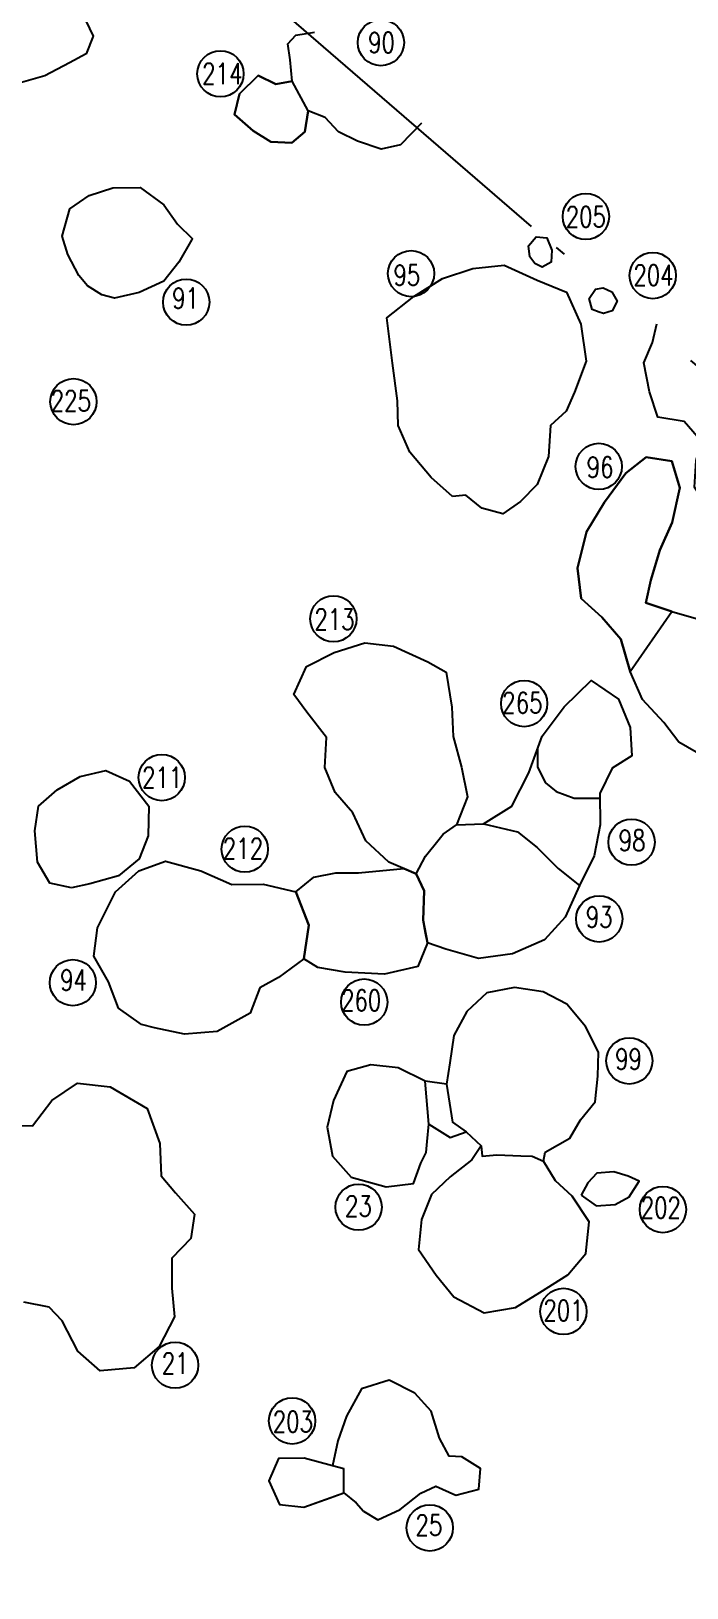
# Model space of a CAD drawing. Header units: millimetres. Extents: x -51 to 4462813, y 19 to 5794154.
# Drawn here: x 4462767.43 to 4462773.73, y 5794126.41 to 5794141.39 of the extents above; entities that cross this region are included whole.
import ezdxf

# ---------------------------------------------------------------- set-up
doc = ezdxf.new("R2010")
doc.units = ezdxf.units.MM
doc.linetypes.add('STRICHPUNKT', pattern=[25.4, 12.7, -6.35, 0, -6.35])
doc.linetypes.add('STRICHPUNKTX2', pattern=[50.8, 25.4, -12.7, 0, -12.7])
for name, color, linetype in [('Befunde', 7, 'Continuous'), ('Befundnummern', 7, 'Continuous'), ('Grabungsgrenze', 102, 'STRICHPUNKTX2')]:
    doc.layers.add(name, color=color, linetype=linetype)
doc.styles.add('ROMANS', font='ROMANS.shx', dxfattribs={"width": 0.75})

msp = doc.modelspace()

# ---------------------------------------------------------------- linework, layer by layer
at = {"layer": 'Befunde'}
for points, elevation in [([(4462770.092973014, 5794140.618765287), (4462769.939973014, 5794140.903765287), (4462769.782973014, 5794140.875765286), (4462769.611973014, 5794140.957765287), (4462769.432973014, 5794140.781765287), (4462769.385973014, 5794140.584765286), (4462769.565973015, 5794140.427765287), (4462769.734973014, 5794140.321765287), (4462769.935973015, 5794140.310765286), (4462770.061973014, 5794140.416765287), (4462770.092973014, 5794140.618765287)], 51.63704729101563), ([(4462773.188973013, 5794135.226765286), (4462773.589973014, 5794135.803765287), (4462773.338973014, 5794135.886765286), (4462773.386973014, 5794136.105765286), (4462773.474973014, 5794136.393765287), (4462773.591973014, 5794136.660765287), (4462773.665973014, 5794136.991765287), (4462773.588973014, 5794137.249765286), (4462773.342973014, 5794137.288765287), (4462773.146973014, 5794137.133765287), (4462772.942973014, 5794136.855765286), (4462772.768973013, 5794136.570765287), (4462772.681973014, 5794136.221765286), (4462772.716973014, 5794135.929765286), (4462772.917973015, 5794135.748765287), (4462772.917973015, 5794135.748765287), (4462773.099973014, 5794135.538765287)], -0.0079527089843765), ([(4462771.132973014, 5794133.280765287), (4462771.222100114, 5794133.449147772), (4462771.354221269, 5794133.613963398), (4462771.392462745, 5794133.661668045), (4462771.519973014, 5794133.751765287), (4462771.778973014, 5794133.762765286), (4462772.105130346, 5794133.683363739), (4462772.295161151, 5794133.533908589), (4462772.496708777, 5794133.332719204), (4462772.700973014, 5794133.167765287), (4462772.563973013, 5794132.864765286), (4462772.365973014, 5794132.645765286), (4462772.058973013, 5794132.511765286), (4462771.731973014, 5794132.466765286), (4462771.418973014, 5794132.555765286), (4462771.240973014, 5794132.615765287), (4462771.22352148, 5794132.70940767), (4462771.199973014, 5794132.835765286), (4462771.209973014, 5794133.116765287)], 51.49304729101563), ([(4462771.757973014, 5794130.662765287), (4462771.76695655, 5794130.565594801), (4462771.908402135, 5794130.577356501), (4462772.13717773, 5794130.569393055), (4462772.246294802, 5794130.565594801), (4462772.356973014, 5794130.515765286), (4462772.371973014, 5794130.604765286), (4462772.610973014, 5794130.736765287), (4462772.712973014, 5794130.915765286), (4462772.853973013, 5794131.086765287), (4462772.878973014, 5794131.335765286), (4462772.885973014, 5794131.565765286), (4462772.760973014, 5794131.810765286), (4462772.581973013, 5794132.025765286), (4462772.351973014, 5794132.145765286), (4462772.077973014, 5794132.185765286), (4462771.810973015, 5794132.136765286), (4462771.619973014, 5794131.954765286), (4462771.492973014, 5794131.724765286), (4462771.454973014, 5794131.462765287), (4462771.422973014, 5794131.257765287), (4462771.480718465, 5794130.892126378), (4462771.613973014, 5794130.799765286), (4462771.757973014, 5794130.662765287)], 51.49104729101562), ([(4462771.253973014, 5794130.871765287), (4462771.217973014, 5794131.286765287), (4462770.957973015, 5794131.415765286), (4462770.697973014, 5794131.443765287), (4462770.464973014, 5794131.378765287), (4462770.338973014, 5794131.101765286), (4462770.276973014, 5794130.844765286), (4462770.327973014, 5794130.563765287), (4462770.508973014, 5794130.363765287), (4462770.844973014, 5794130.270765286), (4462771.107973014, 5794130.301765286), (4462771.175973014, 5794130.496765287), (4462771.228512601, 5794130.599940725), (4462771.238973014, 5794130.706765287)], 51.50504729101563), ([(4462769.819973014, 5794127.214765286), (4462770.051973014, 5794127.188765287), (4462770.437973014, 5794127.325765287), (4462770.437718062, 5794127.558171793), (4462770.326973014, 5794127.587765287), (4462770.056973014, 5794127.660765287), (4462769.808973013, 5794127.655765287), (4462769.714973014, 5794127.442765287)], 51.43804729101563)]:
    msp.add_lwpolyline(points, close=True, dxfattribs=dict(at, elevation=elevation))
for points, elevation in [([(4462772.298830088, 5794134.48428669), (4462772.298830088, 5794134.305951249), (4462772.374183455, 5794134.154839218), (4462772.478708374, 5794134.072087254), (4462772.651715536, 5794134.007324848), (4462772.889600384, 5794134.007324848)], 51.57062535874045), ([(4462771.778973014, 5794133.762765286), (4462772.105130346, 5794133.683363739), (4462772.295161151, 5794133.533908589), (4462772.496708777, 5794133.332719204), (4462772.700973014, 5794133.167765287)], 51.55504729101563)]:
    msp.add_lwpolyline(points, dxfattribs=dict(at, elevation=elevation))
for points in [[(4462767.916973013, 5794141.563765287, 51.59104729101562), (4462768.025973015, 5794141.336765287, 51.58304729101562), (4462767.959973014, 5794141.165765286, 51.58504729101563), (4462767.799973014, 5794141.079765286, 51.60004729101563), (4462767.562973014, 5794140.955765286, 51.59904729101562), (4462767.315973015, 5794140.883765287, 51.60104729101562), (4462767.060973015, 5794140.985765287, 51.60704729101563), (4462766.814973014, 5794141.162765287, 51.60604729101562), (4462766.806973014, 5794141.395765286, 51.60404729101562)], [(4462771.182751261, 5794140.498888654, 51.58139241015548), (4462770.980973015, 5794140.291765287, 51.57604729101562), (4462770.795973014, 5794140.249765286, 51.59904729101562), (4462770.566973014, 5794140.326765287, 51.60604729101562), (4462770.385973014, 5794140.416765287, 51.61904729101562), (4462770.258973014, 5794140.554765286, 51.62304729101562), (4462770.092973014, 5794140.618765287, 51.63704729101563), (4462770.061973014, 5794140.416765287, 51.62504729101563), (4462769.935973015, 5794140.310765286, 51.62704729101562), (4462769.734973014, 5794140.321765287, 51.62004729101562), (4462769.565973015, 5794140.427765287, 51.62304729101562), (4462769.385973014, 5794140.584765286, 51.63204729101562), (4462769.432973014, 5794140.781765287, 51.61504729101563), (4462769.611973014, 5794140.957765287, 51.62604729101562), (4462769.782973014, 5794140.875765286, 51.63904729101562), (4462769.939973014, 5794140.903765287, 51.63804729101562), (4462769.919973014, 5794141.108765287, 51.63604729101562), (4462769.898973014, 5794141.264765286, 51.64404729101562), (4462769.973973013, 5794141.345765286, 51.62104729101562), (4462770.155378526, 5794141.373944785, 51.6457043509574)], [(4462775.089977853, 5794137.170941093, 51.55516825875884), (4462774.996973014, 5794137.016765286, 51.55204729101563), (4462774.748973014, 5794136.861765287, 51.55604729101562), (4462774.513973013, 5794136.778765287, 51.55904729101562), (4462774.267973014, 5794136.655765287, 51.54904729101562), (4462773.966973014, 5794136.756765286, 51.55204729101563), (4462773.808973013, 5794137.000765286, 51.54304729101563), (4462773.822973014, 5794137.254765286, 51.57204729101562), (4462773.873973014, 5794137.438765287, 51.58904729101562), (4462773.708973014, 5794137.631765286, 51.58604729101562), (4462773.455973014, 5794137.673765287, 51.57104729101562), (4462773.374973014, 5794137.915765286, 51.58504729101563), (4462773.321973014, 5794138.193765287, 51.60804729101563), (4462773.402973014, 5794138.390765286, 51.61904729101562), (4462773.447014976, 5794138.570320978, 51.62836385991584)], [(4462773.928830859, 5794134.389405687, 51.49904729101562), (4462773.657447362, 5794134.545271813, 51.51004729101562), (4462773.512973014, 5794134.735765287, 51.47604729101562), (4462773.308973013, 5794134.957765287, 51.49104729101562), (4462773.188973013, 5794135.226765286, 51.50004729101563), (4462773.099973014, 5794135.538765287, 51.50604729101562), (4462772.917973015, 5794135.748765287, 51.49304729101563), (4462772.716973014, 5794135.929765286, 51.48304729101563), (4462772.681973014, 5794136.221765286, 51.49304729101563), (4462772.768973013, 5794136.570765287, 51.51804729101563), (4462772.942973014, 5794136.855765286, 51.52504729101562), (4462773.146973014, 5794137.133765287, 51.52904729101562), (4462773.342973014, 5794137.288765287, 51.56204729101562), (4462773.588973014, 5794137.249765286, 51.56304729101563), (4462773.665973014, 5794136.991765287, 51.55604729101562), (4462773.591973014, 5794136.660765287, 51.52304729101563), (4462773.474973014, 5794136.393765287, 51.52804729101562), (4462773.386973014, 5794136.105765286, 51.51204729101563), (4462773.338973014, 5794135.886765286, 51.51504729101563), (4462773.589973014, 5794135.803765287, 51.51604729101562), (4462773.868973014, 5794135.721765286, 51.52104729101562)], [(4462767.260973014, 5794130.859765286, 51.56204729101562), (4462767.444973014, 5794130.857765287, 51.54604729101562), (4462767.630973014, 5794131.100765286, 51.57004729101563), (4462767.874973014, 5794131.265765286, 51.57304729101563), (4462768.191973014, 5794131.232765287, 51.56804729101562), (4462768.546973014, 5794131.024765286, 51.53004729101563), (4462768.666973013, 5794130.687765286, 51.51104729101562), (4462768.680973014, 5794130.376765287, 51.50604729101562), (4462768.818973014, 5794130.213765287, 51.53104729101562), (4462769.001973014, 5794130.007765287, 51.49304729101563), (4462768.964973014, 5794129.773765287, 51.50704729101562), (4462768.783973014, 5794129.582765287, 51.51404729101562), (4462768.782973014, 5794129.295765286, 51.52304729101563), (4462768.807973014, 5794129.019765286, 51.52604729101562), (4462768.662973014, 5794128.732765287, 51.53304729101563), (4462768.420973014, 5794128.527765287, 51.52304729101563), (4462768.094973014, 5794128.500765286, 51.51904729101562), (4462767.879973014, 5794128.689765286, 51.52104729101562), (4462767.729973014, 5794128.980765286, 51.52004729101562), (4462767.602973014, 5794129.111765287, 51.53204729101562), (4462767.361973014, 5794129.159765286, 51.54204729101562)]]:
    msp.add_polyline3d(points, dxfattribs=at)
for points in [[(4462767.887973014, 5794139.033765287, 51.61304729101563), (4462767.783973014, 5794139.237765287, 51.63804729101562), (4462767.727973014, 5794139.411765287, 51.63604729101562), (4462767.802973014, 5794139.675765286, 51.64704729101562), (4462767.987973014, 5794139.804765286, 51.62804729101563), (4462768.215973014, 5794139.879765286, 51.62504729101563), (4462768.478973013, 5794139.881765286, 51.59504729101563), (4462768.707973015, 5794139.713765287, 51.59504729101563), (4462768.836973014, 5794139.527765287, 51.59604729101562), (4462768.981973014, 5794139.388765287, 51.59704729101562), (4462768.975973014, 5794139.380765286, 51.59704729101562), (4462768.849973014, 5794139.164765286, 51.60104729101562), (4462768.706973013, 5794138.979765286, 51.61404729101562), (4462768.467973014, 5794138.870765286, 51.62404729101562), (4462768.231973014, 5794138.816765287, 51.62704729101562), (4462768.109973014, 5794138.847765286, 51.63804729101562), (4462768.109973014, 5794138.847765286, 51.63804729101562), (4462767.971973014, 5794138.935765286, 51.63704729101563)], [(4462772.271973014, 5794139.149765286, 51.58904729101562), (4462772.225973014, 5794139.214765286, 51.58504729101563), (4462772.210973014, 5794139.320765287, 51.58704729101562), (4462772.285973014, 5794139.406765287, 51.58104729101562), (4462772.387973014, 5794139.396765286, 51.58104729101562), (4462772.436973014, 5794139.279765286, 51.57604729101562), (4462772.428973014, 5794139.163765287, 51.57304729101563), (4462772.342973014, 5794139.116765287, 51.56004729101563)], [(4462771.480973015, 5794136.910765287, 51.58304729101562), (4462771.277973014, 5794137.091765286, 51.59804729101563), (4462771.072973014, 5794137.335765286, 51.61104729101562), (4462770.957973015, 5794137.591765286, 51.64304729101563), (4462770.951973014, 5794137.830765286, 51.66704729101562), (4462770.903973014, 5794138.191765287, 51.65704729101562), (4462770.848973013, 5794138.627765287, 51.61004729101563), (4462771.110973014, 5794138.833765287, 51.58104729101562), (4462771.386973014, 5794139.006765286, 51.57904729101562), (4462771.675973014, 5794139.103765287, 51.58404729101562), (4462771.976973014, 5794139.133765287, 51.60604729101562), (4462772.295973014, 5794138.990765287, 51.59404729101562), (4462772.576973014, 5794138.875765286, 51.58704729101562), (4462772.713973014, 5794138.566765287, 51.57304729101563), (4462772.764973014, 5794138.211765287, 51.47604729101562), (4462772.654973014, 5794137.911765287, 51.44804729101563), (4462772.572973014, 5794137.731765286, 51.46904729101562), (4462772.423973014, 5794137.590765286, 51.47304729101563), (4462772.403973014, 5794137.292765287, 51.46504729101562), (4462772.293973014, 5794137.025765286, 51.47504729101563), (4462772.135973014, 5794136.861765287, 51.50404729101562), (4462771.966973014, 5794136.742765287, 51.50704729101562), (4462771.762973014, 5794136.797765287, 51.50504729101563), (4462771.610973014, 5794136.920765286, 51.50704729101562), (4462771.480973014, 5794136.910765287, 51.58304729101562)], [(4462772.890973014, 5794138.683765287, 51.55804729101563), (4462772.824973014, 5794138.706765287, 51.57104729101562), (4462772.794973014, 5794138.812765286, 51.57604729101562), (4462772.856973014, 5794138.903765287, 51.57404729101562), (4462772.928973014, 5794138.917765287, 51.57304729101563), (4462773.012973014, 5794138.877765287, 51.56704729101563), (4462773.064973014, 5794138.789765286, 51.55704729101562), (4462773.016973014, 5794138.696765287, 51.54604729101562), (4462772.931973014, 5794138.669765286, 51.55104729101562)], [(4462771.132973014, 5794133.280765287, 51.54904729101562), (4462770.870973014, 5794133.391765286, 51.57204729101562), (4462770.646973014, 5794133.596765286, 51.56904729101562), (4462770.524973014, 5794133.867765287, 51.58304729101562), (4462770.353973013, 5794134.063765287, 51.61904729101562), (4462770.253973014, 5794134.302765287, 51.61004729101563), (4462770.269973014, 5794134.592765287, 51.60704729101563), (4462770.080973014, 5794134.834765286, 51.61504729101563), (4462769.954973014, 5794135.003765287, 51.60304729101563), (4462770.078973014, 5794135.273765287, 51.59804729101563), (4462770.343973014, 5794135.409765286, 51.60204729101562), (4462770.638973013, 5794135.502765287, 51.61804729101563), (4462770.913973014, 5794135.469765286, 51.62104729101562), (4462771.245973014, 5794135.320765287, 51.59204729101562), (4462771.419973014, 5794135.219765286, 51.57404729101562), (4462771.474973014, 5794134.881765286, 51.57404729101562), (4462771.487973014, 5794134.600765286, 51.56204729101562), (4462771.567973014, 5794134.305765286, 51.56404729101562), (4462771.624973014, 5794134.019765286, 51.54204729101562), (4462771.519973014, 5794133.751765287, 51.53904729101562), (4462771.778973014, 5794133.762765286, 51.55504729101563), (4462772.052973014, 5794133.931765286, 51.57004729101563), (4462772.213973014, 5794134.250765286, 51.56404729101562), (4462772.342973014, 5794134.605765286, 51.57404729101562), (4462772.555973014, 5794134.885765286, 51.55004729101562), (4462772.815973015, 5794135.140765286, 51.54404729101562), (4462773.077973014, 5794134.959765286, 51.50104729101562), (4462773.188973013, 5794134.686765286, 51.53104729101562), (4462773.203973014, 5794134.414765286, 51.51804729101563), (4462773.015973014, 5794134.297765287, 51.52204729101562), (4462772.898973014, 5794134.051765286, 51.54304729101563), (4462772.900973015, 5794133.751765287, 51.54604729101562), (4462772.841973014, 5794133.454765286, 51.51904729101562), (4462772.700973014, 5794133.167765287, 51.51304729101562), (4462772.563973013, 5794132.864765286, 51.51904729101562), (4462772.365973014, 5794132.645765286, 51.50404729101562), (4462772.058973013, 5794132.511765286, 51.52304729101563), (4462771.731973014, 5794132.466765286, 51.50704729101562), (4462771.418973014, 5794132.555765286, 51.53104729101562), (4462771.240973014, 5794132.615765287, 51.53304729101563), (4462771.199973014, 5794132.835765286, 51.53104729101562), (4462771.209973014, 5794133.116765287, 51.52804729101562)], [(4462767.818973014, 5794133.146765286, 51.52604729101562), (4462767.611973014, 5794133.191765287, 51.52904729101562), (4462767.491973014, 5794133.393765287, 51.53704729101563), (4462767.464973014, 5794133.694765286, 51.53804729101563), (4462767.501973014, 5794133.932765286, 51.54804729101563), (4462767.680973014, 5794134.087765287, 51.54304729101563), (4462767.902973014, 5794134.216765286, 51.54304729101563), (4462768.147973014, 5794134.272765287, 51.53904729101562), (4462768.375973014, 5794134.170765286, 51.52004729101562), (4462768.560973015, 5794133.931765286, 51.49504729101562), (4462768.556973014, 5794133.646765286, 51.48304729101563), (4462768.470973014, 5794133.424765286, 51.50504729101563), (4462768.271973014, 5794133.261765286, 51.49504729101562), (4462767.993973014, 5794133.182765286, 51.52604729101562)], [(4462768.490973014, 5794131.829765286, 51.52704729101562), (4462768.271973014, 5794131.986765287, 51.55304729101563), (4462768.175973014, 5794132.241765287, 51.53404729101563), (4462768.033973014, 5794132.489765286, 51.52604729101562), (4462768.068973014, 5794132.759765286, 51.50104729101562), (4462768.242973014, 5794133.105765286, 51.50304729101563), (4462768.465973014, 5794133.310765286, 51.51204729101563), (4462768.720973014, 5794133.401765287, 51.48204729101563), (4462769.062973014, 5794133.307765286, 51.47704729101562), (4462769.358973014, 5794133.177765287, 51.45904729101562), (4462769.662973014, 5794133.181765286, 51.47504729101563), (4462769.976973014, 5794133.107765287, 51.49304729101563), (4462770.099973014, 5794132.786765287, 51.53404729101563), (4462770.052973014, 5794132.462765287, 51.54704729101562), (4462769.807973014, 5794132.283765287, 51.54504729101563), (4462769.630973014, 5794132.184765286, 51.54904729101562), (4462769.534973014, 5794131.938765287, 51.55504729101563), (4462769.218973014, 5794131.762765286, 51.56204729101562), (4462768.905973014, 5794131.737765287, 51.51904729101562), (4462768.617973014, 5794131.797765287, 51.52504729101562)], [(4462769.976973014, 5794133.107765287, 51.49304729101563), (4462770.147746797, 5794133.246888644, -0.0079527089843765), (4462770.358697874, 5794133.290746463, -0.0079527089843765), (4462770.578433773, 5794133.290746463, -0.0079527089843765), (4462771.014632043, 5794133.33090211, 51.55943600220161), (4462771.132973014, 5794133.280765287, 51.54904729101562), (4462771.209973014, 5794133.116765287, 51.52804729101562), (4462771.199973014, 5794132.835765286, 51.53104729101562), (4462771.240973014, 5794132.615765287, 51.53304729101563), (4462771.149112618, 5794132.389631163, -0.0079527089843765), (4462770.827021725, 5794132.315787413, -0.0079527089843765), (4462770.448345737, 5794132.333163667, -0.0079527089843765), (4462770.187189088, 5794132.380944812, -0.0079527089843765), (4462770.052973014, 5794132.462765287, 51.54704729101562), (4462770.099973014, 5794132.786765287, 51.53404729101563)], [(4462772.371973014, 5794130.604765286, 51.44104729101562), (4462772.610973014, 5794130.736765287, 51.43704729101562), (4462772.712973014, 5794130.915765286, 51.43304729101563), (4462772.853973013, 5794131.086765287, 51.43004729101563), (4462772.878973014, 5794131.335765286, 51.45404729101562), (4462772.885973014, 5794131.565765286, 51.45904729101562), (4462772.760973014, 5794131.810765286, 51.47004729101563), (4462772.581973013, 5794132.025765286, 51.47204729101562), (4462772.351973014, 5794132.145765286, 51.48404729101562), (4462772.077973014, 5794132.185765286, 51.48004729101562), (4462771.810973015, 5794132.136765286, 51.48304729101563), (4462771.619973014, 5794131.954765286, 51.48604729101562), (4462771.492973014, 5794131.724765286, 51.51304729101562), (4462771.454973014, 5794131.462765287, 51.51604729101562), (4462771.422973014, 5794131.257765287, 51.50304729101563), (4462771.217973014, 5794131.286765287, 51.51804729101563), (4462770.957973015, 5794131.415765286, 51.52104729101562), (4462770.697973014, 5794131.443765287, 51.51904729101562), (4462770.464973014, 5794131.378765287, 51.50204729101562), (4462770.338973014, 5794131.101765286, 51.50504729101563), (4462770.276973014, 5794130.844765286, 51.50804729101563), (4462770.327973014, 5794130.563765287, 51.49304729101563), (4462770.508973014, 5794130.363765287, 51.49204729101562), (4462770.844973014, 5794130.270765286, 51.47204729101562), (4462771.107973014, 5794130.301765286, 51.47004729101563), (4462771.175973014, 5794130.496765287, 51.46604729101562), (4462771.228512601, 5794130.599940725, 51.47304729101563), (4462771.238973014, 5794130.706765287, 51.48104729101562), (4462771.253973014, 5794130.871765287, 51.50504729101563), (4462771.458973014, 5794130.745765286, 51.48404729101562), (4462771.613973014, 5794130.799765286, 51.48304729101563), (4462771.757973014, 5794130.662765287, 51.49104729101562), (4462771.665973014, 5794130.530765287, 51.46504729101562), (4462771.459973014, 5794130.366765287, 51.46904729101562), (4462771.278973014, 5794130.197765287, 51.47304729101563), (4462771.181973014, 5794129.954765286, 51.44604729101562), (4462771.154973014, 5794129.665765286, 51.46504729101562), (4462771.323973014, 5794129.421765286, 51.46704729101562), (4462771.494973014, 5794129.211765287, 51.46804729101563), (4462771.786973014, 5794129.057765286, 51.39004729101563), (4462772.087973014, 5794129.109765286, 51.40404729101562), (4462772.320973014, 5794129.253765287, 51.42804729101563), (4462772.590973014, 5794129.423765287, 51.41104729101562), (4462772.761973014, 5794129.627765287, 51.41004729101562), (4462772.794973014, 5794129.933765287, 51.40504729101563), (4462772.632973014, 5794130.178765287, 51.41604729101562), (4462772.470973014, 5794130.328765287, 51.43604729101562), (4462772.356973014, 5794130.515765286, 51.44804729101563)], [(4462772.717973014, 5794130.189765286, 51.40004729101562), (4462772.861973014, 5794130.088765287, 51.40104729101562), (4462773.044973014, 5794130.098765287, 51.40404729101562), (4462773.179973014, 5794130.174765286, 51.42904729101562), (4462773.275973015, 5794130.323765287, 51.42404729101562), (4462773.168973014, 5794130.371765287, 51.42404729101562), (4462773.033973014, 5794130.414765286, 51.41904729101562), (4462772.867973014, 5794130.400765286, 51.41204729101563), (4462772.782973014, 5794130.308765287, 51.40004729101562)], [(4462770.626973014, 5794127.150765286, 51.42204729101562), (4462770.764973014, 5794127.066765287, 51.43804729101563), (4462770.979973014, 5794127.165765286, 51.43004729101563), (4462771.175973014, 5794127.323765287, 51.44804729101563), (4462771.320973014, 5794127.391765286, 51.45604729101562), (4462771.514973014, 5794127.304765286, 51.44204729101563), (4462771.734973014, 5794127.362765287, 51.45604729101562), (4462771.750973014, 5794127.559765286, 51.45304729101563), (4462771.569973014, 5794127.672765287, 51.44704729101562), (4462771.448973014, 5794127.678765287, 51.43304729101563), (4462771.356973014, 5794127.853765287, 51.43104729101562), (4462771.274973014, 5794128.112765287, 51.44504729101563), (4462771.120973014, 5794128.285765287, 51.47504729101563), (4462770.871973014, 5794128.410765287, 51.47604729101562), (4462770.607973014, 5794128.325765287, 51.48004729101562), (4462770.462973014, 5794128.064765286, 51.47504729101563), (4462770.379973014, 5794127.825765287, 51.48304729101563), (4462770.326973014, 5794127.587765287, 51.48704729101562), (4462770.056973014, 5794127.660765287, 51.48304729101563), (4462769.808973013, 5794127.655765287, 51.48104729101562), (4462769.714973014, 5794127.442765287, 51.46704729101562), (4462769.819973014, 5794127.214765286, 51.43804729101563), (4462770.051973014, 5794127.188765287, 51.47504729101563), (4462770.303973014, 5794127.279765286, 51.46804729101563), (4462770.437973014, 5794127.325765287, 51.46804729101563), (4462770.553973014, 5794127.229765286, 51.45104729101562)]]:
    msp.add_polyline3d(points, close=True, dxfattribs=at)
at = {"layer": 'Befundnummern'}
for centre in [(4462770.793815391, 5794141.274443821, -0.0079527089843765), (4462769.250360496, 5794140.974696983, -0.0079527089843765), (4462772.764011334, 5794139.602962799, -0.0079527089843765), (4462771.082858457, 5794139.052772251, -0.0079527089843765), (4462773.406245621, 5794139.034441327, -0.0079527089843765), (4462768.9222956, 5794138.779018293, -0.0079527089843765), (4462767.836880513, 5794137.821571998, -0.0079527089843765), (4462772.886940637, 5794137.198576285, -0.0079527089843765), (4462770.336189589, 5794135.733399848, -0.0079527089843765), (4462772.170351095, 5794134.917851293, -0.0079527089843765), (4462768.686862387, 5794134.205930944, -0.0079527089843765), (4462773.203541365, 5794133.585037769, -0.0079527089843765), (4462769.48437104, 5794133.51767837, -0.0079527089843765), (4462772.892285062, 5794132.846968267, -0.0079527089843765), (4462767.831919983, 5794132.233597354, -0.0079527089843765), (4462770.633460058, 5794132.046831232, -0.0079527089843765), (4462773.18149373, 5794131.481101307, -0.0079527089843765), (4462770.579353401, 5794130.074265607, -0.0079527089843765), (4462773.504658315, 5794130.050848809, -0.0079527089843765), (4462772.548186891, 5794129.071531842, -0.0079527089843765), (4462768.814646836, 5794128.554730947, -0.0079527089843765), (4462769.939414958, 5794128.01846262, -0.0079527089843765), (4462771.263161291, 5794126.989662575, -0.0079527089843765)]:
    msp.add_circle(centre, 0.2223130268976092, dxfattribs=at)
at = {"layer": 'Grabungsgrenze', "linetype": 'STRICHPUNKT', "ltscale": 0.25, "extrusion": (0.005225786931925404, 0.01592855996885687, 0.99985947619066), "elevation": 115666.1395318162}
msp.add_lwpolyline([(-2434247.530232921, -6895606.0785405), (-2434207.542706097, -6895624.437306608), (-2434196.756586841, -6895628.773541961), (-2434187.945192683, -6895632.457409031), (-2434175.751821678, -6895637.447434158), (-2434172.079705772, -6895628.439071706), (-2434166.657151827, -6895615.136569125), (-2434159.389753434, -6895597.308332333), (-2434155.444996382, -6895587.631916328), (-2434151.631965572, -6895571.174017353), (-2434179.972000374, -6895559.445580714), (-2434181.868468462, -6895569.509578764), (-2434184.04907192, -6895577.443742826), (-2434188.05734057, -6895576.564276198), (-2434189.664223279, -6895576.211327697), (-2434193.874879119, -6895574.381561054), (-2434192.187789483, -6895570.530456458), (-2434199.926229467, -6895566.270976847), (-2434209.621348705, -6895562.616431964), (-2434212.853055117, -6895561.398250338), (-2434223.517012135, -6895553.698790537), (-2434226.672809318, -6895556.895610892), (-2434233.542612047, -6895574.268094346), (-2434238.603793207, -6895585.91481626)], close=True, dxfattribs=at)

# ---------------------------------------------------------------- texts
at = {"layer": 'Befundnummern', "style": 'ROMANS', "width": 0.75}
for s, p in [('90', (4462770.669739233, 5794141.175493743, -0.0079527089843765)), ('214', (4462769.075878134, 5794140.876210365, -0.0079527089843765)), ('205', (4462772.569604161, 5794139.499328163, -0.0079527089843765)), ('95', (4462770.914286817, 5794138.938912249, -0.0079527089843765)), ('204', (4462773.22015975, 5794138.937907755, -0.0079527089843765)), ('91', (4462768.786768395, 5794138.716535004, -0.0079527089843765)), ('225', (4462767.620755106, 5794137.729892235, -0.0079527089843765)), ('96', (4462772.771147375, 5794137.092029355, -0.0079527089843765)), ('213', (4462770.155011334, 5794135.627697102, -0.0079527089843765)), ('265', (4462771.960207456, 5794134.825831606, -0.0079527089843765)), ('211', (4462768.49681451, 5794134.107007246, -0.0079527089843765)), ('212', (4462769.274567707, 5794133.424493405, -0.0079527089843765)), ('98', (4462773.078780846, 5794133.502648676, -0.0079527089843765)), ('93', (4462772.763124642, 5794132.764882026, -0.0079527089843765)), ('94', (4462767.709751251, 5794132.159629908, -0.0079527089843765)), ('260', (4462770.410662154, 5794131.963555188, -0.0079527089843765)), ('99', (4462773.045159101, 5794131.398887122, -0.0079527089843765)), ('23', (4462770.448029929, 5794129.984481472, -0.0079527089843765)), ('202', (4462773.291831464, 5794129.969579985, -0.0079527089843765)), ('201', (4462772.35586183, 5794128.981422053, -0.0079527089843765)), ('21', (4462768.688270063, 5794128.472817427, -0.0079527089843765)), ('203', (4462769.754861884, 5794127.910775696, -0.0079527089843765)), ('25', (4462771.126839546, 5794126.91654376, -0.0079527089843765))]:
    msp.add_text(s, height=0.2, dxfattribs=at).set_placement(p)

doc.saveas('drawing.dxf')
